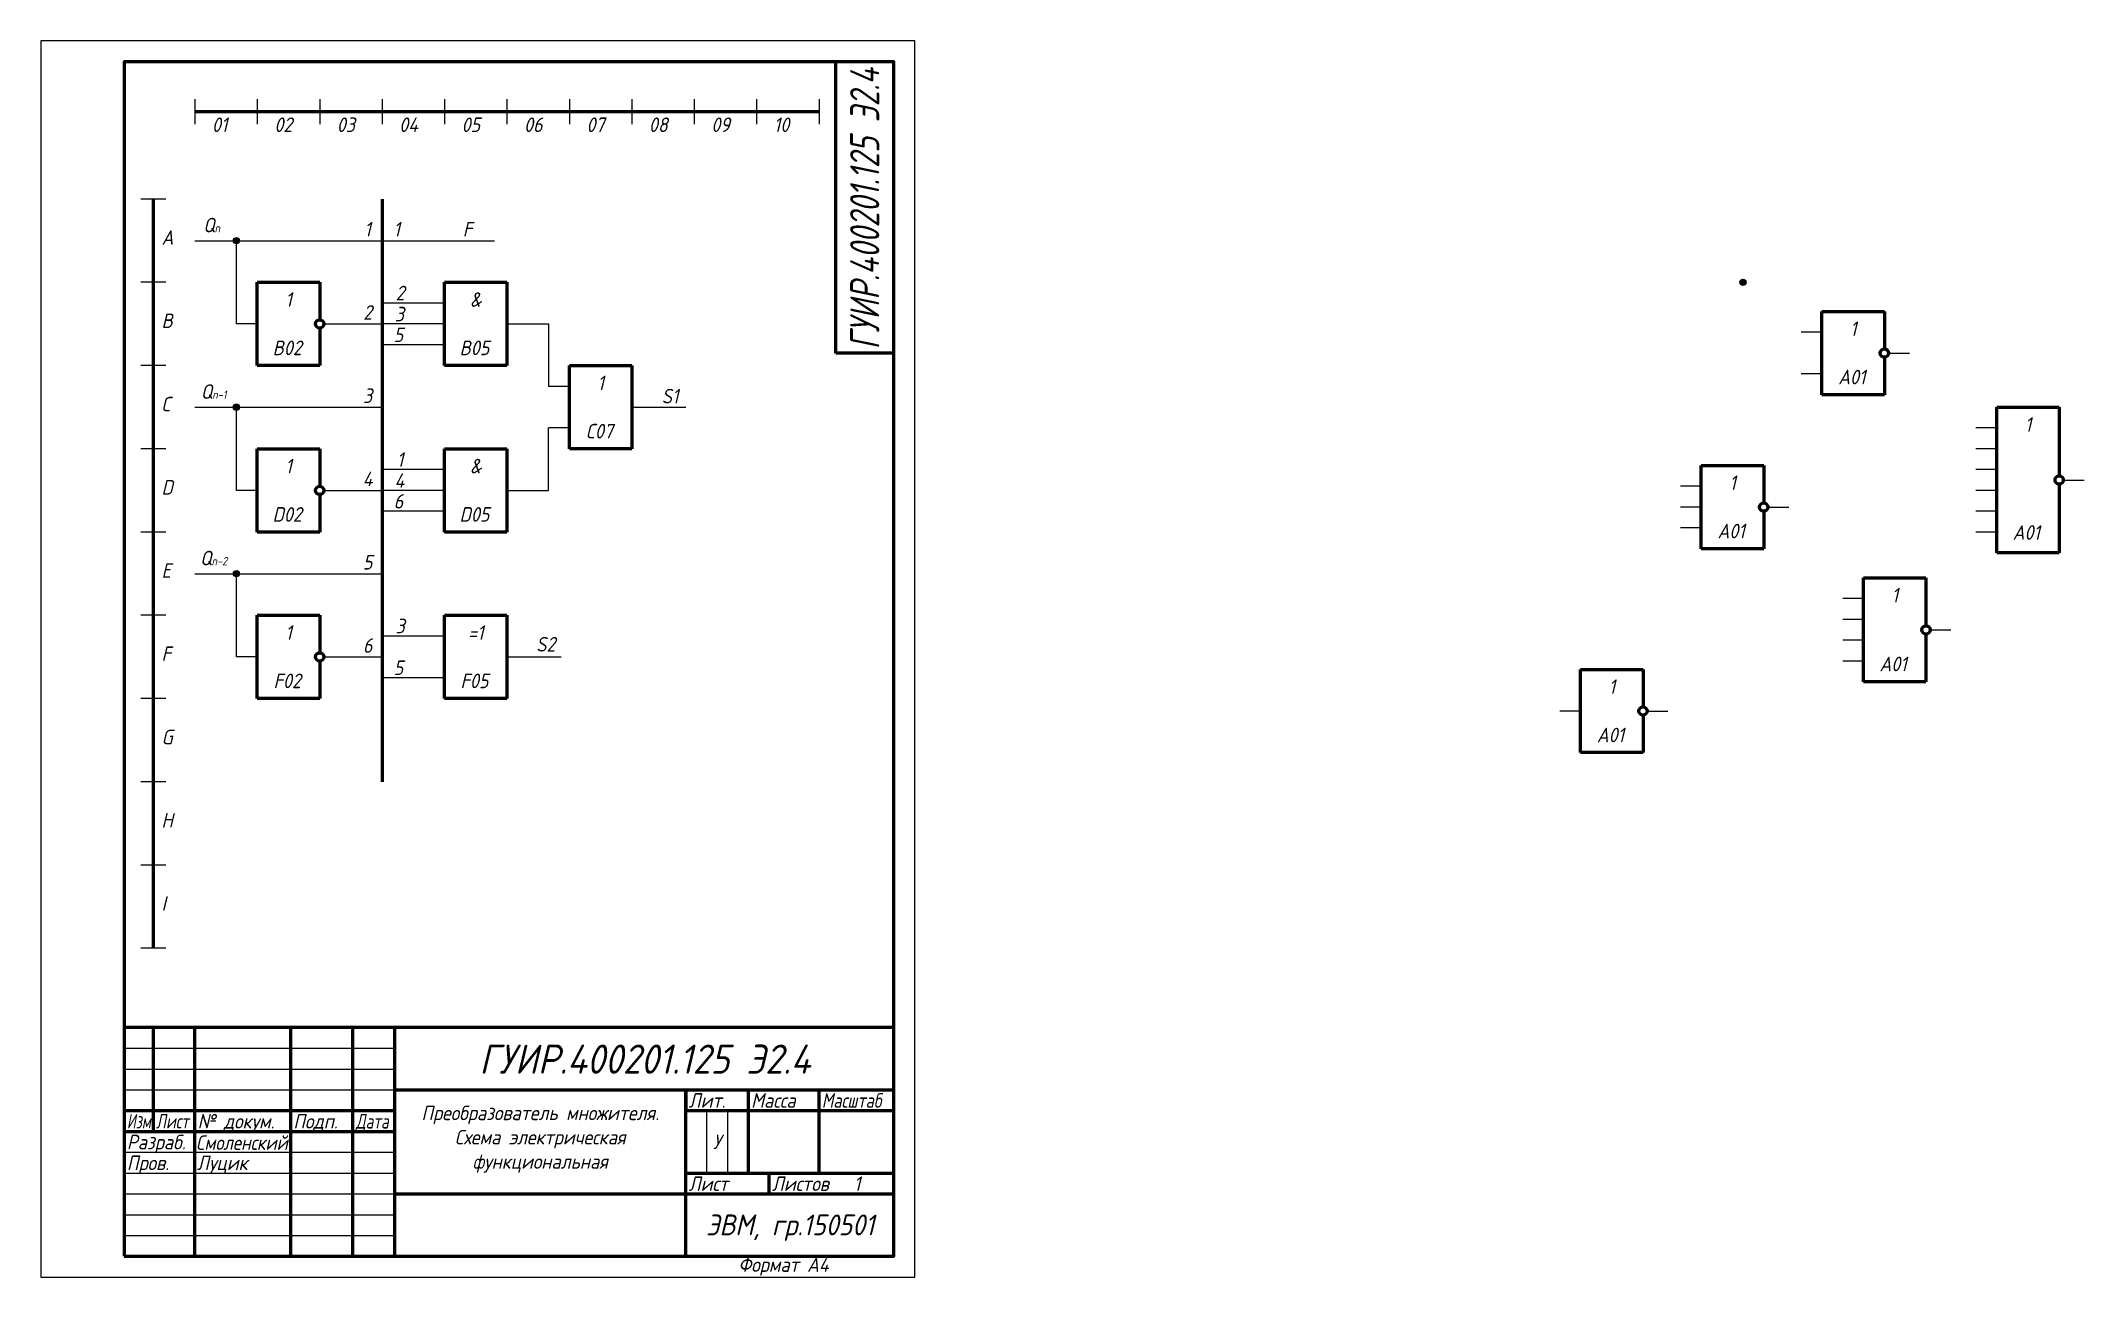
# Model space of a CAD drawing. Header units: millimetres. Extents: x 0 to 491, y 0 to 297.
import ezdxf
from ezdxf.enums import TextEntityAlignment as Align

# ---------------------------------------------------------------- set-up
doc = ezdxf.new("R2010")
doc.units = ezdxf.units.MM
doc.header["$LTSCALE"] = 0.5
doc.layers.get('0').update_dxf_attribs({"lineweight": 60})
doc.layers.get('Defpoints').update_dxf_attribs({"color": 5})
doc.layers.add('4-текст', color=7, linetype='Continuous', true_color=0x00ad00)
doc.styles.get("Standard").update_dxf_attribs({"font": 'isocpeui.ttf', "width": 0.9})

msp = doc.modelspace()

# ---------------------------------------------------------------- hatches: boundary and pattern name
at = {"lineweight": 25}
h = msp.add_hatch(color=256, dxfattribs=at)
h.dxf.hatch_style = 1
h.paths.add_polyline_path([(47.75, 249, 1), (46.25, 249, 1)])
h = msp.add_hatch(color=256, dxfattribs=at)
h.dxf.hatch_style = 1
h.paths.add_polyline_path([(409.75, 239, 1), (408.25, 239, 1)])
h = msp.add_hatch(color=256, dxfattribs=at)
h.dxf.hatch_style = 1
h.paths.add_polyline_path([(47.75, 209, 1), (46.25, 209, 1)])
h = msp.add_hatch(color=256, dxfattribs=at)
h.dxf.hatch_style = 1
h.paths.add_polyline_path([(47.75, 169, 1), (46.25, 169, 1)])

# ---------------------------------------------------------------- linework, layer by layer
for p, q in [((191, 222), (191, 292)), ((37, 280), (52, 280)), ((52, 280), (67, 280)), ((67, 280), (82, 280)), ((82, 280), (97, 280)), ((97, 280), (112, 280)), ((112, 280), (127, 280)), ((127, 280), (142, 280)), ((142, 280), (157, 280)), ((157, 280), (172, 280)), ((172, 280), (187, 280)), ((27, 259), (27, 239)), ((82, 259), (82, 119)), ((27, 239), (27, 219)), ((52, 239), (67, 239)), ((52, 219), (52, 239)), ((67, 239), (67, 230)), ((97, 239), (112, 239)), ((97, 219), (97, 239)), ((112, 239), (112, 219)), ((428, 232), (443, 232)), ((428, 212), (428, 232)), ((443, 232), (443, 223)), ((67, 228), (67, 219)), ((205, 222), (191, 222)), ((443, 221), (443, 212)), ((27, 219), (27, 199)), ((67, 219), (52, 219)), ((112, 219), (97, 219)), ((127, 219), (142, 219)), ((127, 199), (127, 219)), ((142, 219), (142, 199)), ((443, 212), (428, 212)), ((470, 209), (485, 209)), ((470, 174), (470, 209)), ((485, 209), (485, 192.5)), ((27, 199), (27, 179)), ((52, 199), (67, 199)), ((52, 179), (52, 199)), ((67, 199), (67, 190)), ((97, 199), (112, 199)), ((97, 179), (97, 199)), ((112, 199), (112, 179)), ((142, 199), (127, 199)), ((399, 195), (414, 195)), ((399, 175), (399, 195)), ((414, 195), (414, 186)), ((67, 188), (67, 179)), ((485, 190.5), (485, 174)), ((414, 184), (414, 175)), ((27, 179), (27, 159)), ((67, 179), (52, 179)), ((112, 179), (97, 179)), ((414, 175), (399, 175)), ((485, 174), (470, 174)), ((438, 168), (453, 168)), ((438, 143), (438, 168)), ((453, 168), (453, 156.5)), ((27, 159), (27, 139)), ((52, 159), (67, 159)), ((52, 139), (52, 159)), ((67, 159), (67, 150)), ((97, 159), (112, 159)), ((97, 139), (97, 159)), ((112, 159), (112, 139)), ((453, 154.5), (453, 143)), ((67, 148), (67, 139)), ((370, 146), (385, 146)), ((370, 126), (370, 146)), ((385, 146), (385, 137)), ((453, 143), (438, 143)), ((27, 139), (27, 119)), ((67, 139), (52, 139)), ((112, 139), (97, 139)), ((385, 135), (385, 126)), ((385, 126), (370, 126)), ((27, 119), (27, 99)), ((27, 99), (27, 79)), ((155, 45), (155, 40))]:
    msp.add_line(p, q)
for p, q in [((37, 283), (37, 277)), ((52, 283), (52, 277)), ((67, 283), (67, 277)), ((82, 283), (82, 277)), ((97, 283), (97, 277)), ((112, 283), (112, 277)), ((127, 283), (127, 277)), ((142, 283), (142, 277)), ((157, 283), (157, 277)), ((172, 283), (172, 277)), ((187, 283), (187, 277)), ((30, 259), (24, 259)), ((37, 249), (82, 249)), ((47, 229), (47, 249)), ((82, 249), (109, 249)), ((30, 239), (24, 239)), ((52, 239), (52, 234)), ((97, 239), (97, 234)), ((52, 234), (52, 229)), ((97, 234), (82, 234)), ((97, 234), (97, 229)), ((428, 232), (428, 227)), ((52, 229), (47, 229)), ((68, 229), (82, 229)), ((97, 229), (82, 229)), ((112, 229), (117, 229)), ((117, 229), (122, 229)), ((122, 229), (122, 214)), ((428, 227), (423, 227)), ((52, 219), (52, 224)), ((97, 224), (82, 224)), ((97, 219), (97, 224)), ((444, 222), (449, 222)), ((30, 219), (24, 219)), ((127, 219), (127, 214)), ((428, 217), (423, 217)), ((428, 212), (428, 217)), ((127, 214), (122, 214)), ((37, 209), (82, 209)), ((47, 189), (47, 209)), ((142, 209), (155.01, 209)), ((470, 209), (470, 204)), ((127, 204), (122, 204)), ((122, 189), (122, 204)), ((127, 199), (127, 204)), ((470, 204), (465, 204)), ((470, 204), (470, 199)), ((30, 199), (24, 199)), ((52, 199), (52, 194)), ((97, 199), (97, 194)), ((470, 199), (465, 199)), ((52, 194), (52, 189)), ((97, 194), (82, 194)), ((97, 194), (97, 189)), ((399, 195), (399, 190)), ((470, 194), (465, 194)), ((470, 194), (470, 189)), ((486, 191.5), (491, 191.5)), ((52, 189), (47, 189)), ((68, 189), (82, 189)), ((97, 189), (82, 189)), ((112, 189), (122, 189)), ((399, 190), (394, 190)), ((399, 190), (399, 185)), ((470, 189), (465, 189)), ((52, 179), (52, 184)), ((97, 184), (82, 184)), ((97, 179), (97, 184)), ((399, 185), (394, 185)), ((415, 185), (420, 185)), ((470, 184), (465, 184)), ((30, 179), (24, 179)), ((399, 180), (394, 180)), ((399, 175), (399, 180)), ((470, 179), (465, 179)), ((37, 169), (82, 169)), ((47, 149), (47, 169)), ((438, 168), (438, 163)), ((438, 163), (433, 163)), ((438, 163), (438, 158)), ((30, 159), (24, 159)), ((52, 159), (52, 154)), ((97, 159), (97, 154)), ((438, 158), (433, 158)), ((52, 154), (52, 149)), ((97, 154), (82, 154)), ((438, 153), (433, 153)), ((438, 153), (438, 148)), ((454, 155.5), (459, 155.5)), ((52, 149), (47, 149)), ((68, 149), (82, 149)), ((112, 149), (125.01, 149)), ((438, 148), (433, 148)), ((52, 139), (52, 144)), ((97, 144), (82, 144)), ((97, 139), (97, 144)), ((370, 146), (370, 141)), ((30, 139), (24, 139)), ((370, 141), (370, 136)), ((370, 136), (365, 136)), ((386, 136), (391, 136)), ((370, 126), (370, 131)), ((30, 119), (24, 119)), ((30, 99), (24, 99)), ((30, 79), (24, 79))]:
    msp.add_line(p, q, dxfattribs=at)
at = {"lineweight": 60}
for p, q in [((205, 60), (20, 60)), ((27, 60), (27, 35)), ((37, 5), (37, 60)), ((60, 60), (60, 5)), ((75, 5), (75, 60)), ((85, 60), (85, 5)), ((85, 45), (205, 45)), ((155, 5), (155, 45)), ((170, 45), (170, 25)), ((187, 25), (187, 45)), ((20, 40), (85, 40)), ((155, 40), (205, 40)), ((20, 35), (85, 35)), ((155, 25), (205, 25)), ((175, 20), (175, 25)), ((85, 20), (205, 20))]:
    msp.add_line(p, q, dxfattribs=at)
at = {"lineweight": -3}
for p, q in [((20, 55), (85, 55)), ((20, 50), (85, 50)), ((20, 45), (85, 45)), ((160, 25), (160, 40)), ((165, 40), (165, 25)), ((20, 30), (85, 30)), ((20, 25), (85, 25)), ((20, 20), (85, 20)), ((20, 15), (85, 15)), ((20, 10), (85, 10))]:
    msp.add_line(p, q, dxfattribs=at)
at = {"lineweight": 60}
msp.add_lwpolyline([(20, 5), (205, 5), (205, 292), (20, 292)], close=True, dxfattribs=at)
at = {"lineweight": 25}
for centre in [(47, 249), (409, 239), (47, 209), (47, 169)]:
    msp.add_circle(centre, 0.75, dxfattribs=at)
for centre in [(67, 229), (443, 222), (485, 191.5), (67, 189), (414, 185), (453, 155.5), (67, 149), (385, 136)]:
    msp.add_circle(centre, 1)
at = {"layer": 'Defpoints'}
msp.add_lwpolyline([(0, 0), (210, 0), (210, 297), (0, 297)], close=True, dxfattribs=at)

# ---------------------------------------------------------------- texts
at = {"width": 0.9}
for s, p in [('01', (41.11, 275.1)), ('02', (56.11, 275.1)), ('03', (71.11, 275.1)), ('04', (86.11, 275.1)), ('05', (101.11, 275.1)), ('06', (116.11, 275.1)), ('07', (131.11, 275.1)), ('08', (146.11, 275.1)), ('09', (161.11, 275.1)), ('10', (176.11, 275.1)), ('A', (29, 248)), ('B', (29, 228)), ('С', (29, 208)), ('D', (29, 188)), ('E', (29, 168)), ('F', (29, 148)), ('G', (29, 128)), ('H', (29, 108)), ('I', (29, 88))]:
    msp.add_text(s, height=3.5, dxfattribs=at).set_placement(p)
at = {"lineweight": -3, "width": 0.9}
msp.add_text('Формат А4', height=3.5, dxfattribs=at).set_placement((167.6, 1.25))
at = {"lineweight": 25, "char_height": 3.5, "attachment_point": 1}
for s, insert in [('Q{\\H0.57143x;n}', (39, 254.5)), ('\\pxqc;1', (76, 253.5)), ('\\pxqc;1', (83, 253.5)), ('\\pxqc;F', (100, 253.5)), ('\\pxqc;2', (83.81, 238.17)), ('\\pxqc;2', (76, 233.5)), ('\\pxqc;3', (83.64, 233.11)), ('\\pxqc;5', (83.4, 228.14)), ('\\pxqc;Q{\\H0.57143x;n-1}', (39, 214.5)), ('\\pxqc;3', (76, 213.5)), ('\\pxqc;S1', (148.69, 213.4)), ('\\pxqc;1', (83.81, 198.17)), ('\\pxqc;4', (76, 193.5)), ('\\pxqc;4', (83.64, 193.11)), ('\\pxqc;6', (83.4, 188.14)), ('\\pxqc;Q{\\H0.57143x;n-2}', (39, 174.5)), ('\\pxqc;5', (76, 173.5)), ('\\pxqc;3', (83.81, 158.17)), ('\\pxqc;6', (76, 153.5)), ('\\pxqc;S2', (118.81, 153.79)), ('\\pxqc;5', (83.4, 148.14))]:
    msp.add_mtext_dynamic_manual_height_columns(s, width=5.0418, gutter_width=17.5, heights=[0], dxfattribs=dict(at, insert=insert))
at = {"char_height": 3.5, "attachment_point": 1}
for s, insert in [('\\pxqc;1', (52.04, 236.6)), ('\\pxqc;&', (97.04, 236.6)), ('\\pxqc;1', (428.04, 229.6)), ('\\pxqc;B02', (51.69, 224.99)), ('\\pxqc;B05', (96.69, 224.99)), ('\\pxqc;1', (127.04, 216.6)), ('\\pxqc;A01', (427.69, 217.99)), ('\\pxqc;1', (470.04, 206.6)), ('\\pxqc;C07', (126.69, 204.99)), ('\\pxqc;1', (52.04, 196.6)), ('\\pxqc;&', (97.04, 196.6)), ('\\pxqc;1', (399.04, 192.6)), ('\\pxqc;D02', (51.69, 184.99)), ('\\pxqc;D05', (96.69, 184.99)), ('\\pxqc;A01', (398.69, 180.99)), ('\\pxqc;A01', (469.61, 180.64)), ('\\pxqc;1', (438.04, 165.6)), ('\\pxqc;1', (52.04, 156.6)), ('\\pxqc;=1', (97.04, 156.6)), ('\\pxqc;A01', (437.61, 149.05)), ('\\pxqc;F02', (51.69, 144.99)), ('\\pxqc;F05', (96.69, 144.99)), ('\\pxqc;1', (370.04, 143.6)), ('\\pxqc;A01', (369.69, 131.99))]:
    msp.add_mtext_dynamic_manual_height_columns(s, width=15, gutter_width=17.5, heights=[0], dxfattribs=dict(at, insert=insert))
at = {"layer": '4-текст', "lineweight": 25, "width": 0.723736}
msp.add_text('ГУИР.400201.125 Э2.4', height=7, rotation=90, dxfattribs=at).set_placement((201.47, 222.86), (201.47, 290.53), align=Align.FIT)
at = {"layer": '4-текст', "lineweight": -3}
for s, width, p in [('Лит.', 0.9, (155.67, 40.7)), ('Масса', 0.9, (170.67, 40.7)), ('Масштаб', 0.8, (187.67, 40.7)), ('Изм.', 0.7, (20.67, 35.7)), ('Лист', 0.75, (27.67, 35.7)), ('№ докум.', 0.9, (37.67, 35.7)), ('Подп.', 0.9, (60.67, 35.7)), ('Дата', 0.75, (75.67, 35.7)), ('Разраб.', 0.9, (20.67, 30.7)), ('Пров.', 0.9, (20.67, 25.7)), ('Луцик', 0.9, (37.51, 25.71)), ('Лист', 0.9, (155.67, 20.7)), ('Листов   1', 0.9, (175.67, 20.7))]:
    msp.add_text(s, height=3.5, dxfattribs=dict(at, width=width)).set_placement(p)
at = {"layer": '4-текст', "lineweight": 25, "width": 0.860485}
msp.add_text('Смоленский', height=3.5, dxfattribs=at).set_placement((37.3, 30.56), (59.34, 30.56), align=Align.FIT)
at = {"layer": '4-текст', "lineweight": 25, "attachment_point": 5}
for s, width, gutter_width, insert, char_height in [('\\pxqc;ГУИР.400201.125 Э2.4', 120, 17.5, (145.15, 52.37), 7), ('У', 5, 50, (162.5, 32.5), 3.5), ('\\pxqc;ЭВМ, гр.150501', 50, 25, (180.07, 11.87), 5)]:
    msp.add_mtext_dynamic_manual_height_columns(s, width=width, gutter_width=gutter_width, heights=[0], dxfattribs=dict(at, insert=insert, char_height=char_height))
at = {"layer": '4-текст', "insert": (84.99, 41.2), "char_height": 3.5, "attachment_point": 1}
msp.add_mtext_dynamic_manual_height_columns('\\pxqc;Преобразователь множителя.\\PСхема электрическая\\Pфункциональная', width=70, gutter_width=50, heights=[25], dxfattribs=at)

doc.saveas('drawing.dxf')
